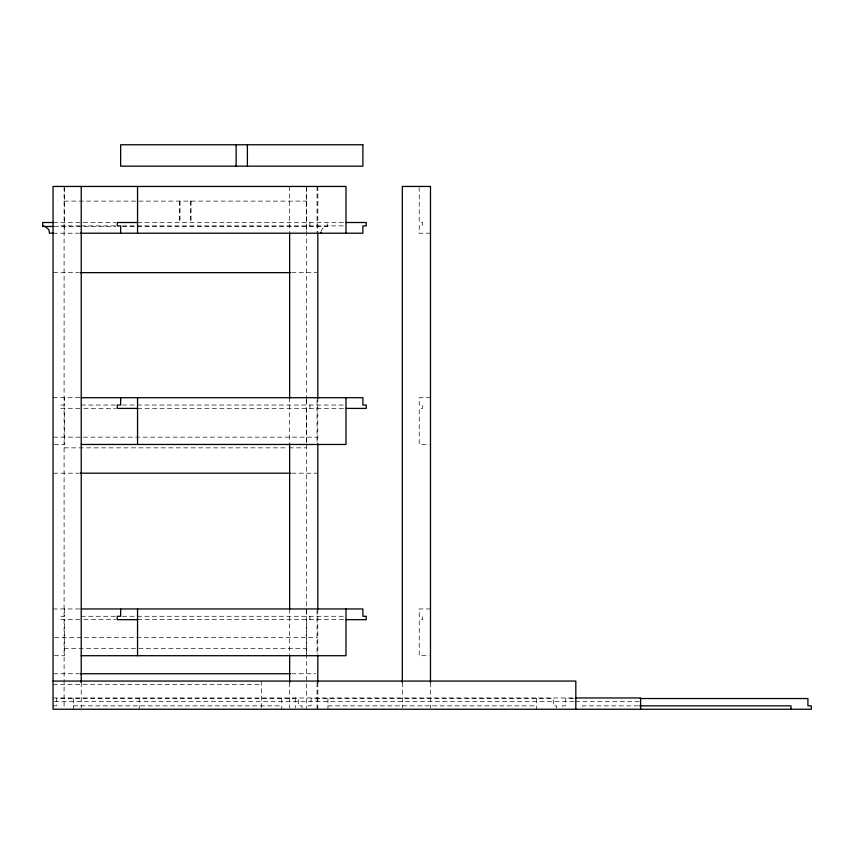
<?xml version="1.0" encoding="UTF-8"?>
<svg xmlns="http://www.w3.org/2000/svg" width="854" height="854" viewBox="0 0 854 854"><rect width="100%" height="100%" fill="white"/><g stroke="black" fill="none" stroke-linecap="round" stroke-linejoin="round"><path stroke-width="0.64" stroke-dasharray="4.27 3.2" d="M321.008 231.37L322.684 228.146L325.011 226.694A11.796 8.337 -90 0 1 327.744 226.449L327.755 222.51M64.103 201.106L306.554 201.106M53.407 222.51L115.728 222.51M137.547 222.51L344.653 222.51M79.913 225.883L60.933 225.883L60.933 222.51M81.215 225.883L115.728 225.883M122.368 225.883L344.653 225.883M54.261 226.395L115.418 226.395M122.624 226.449L327.755 226.449M53.044 233.217L78.749 233.217M430.48 233.217L419.218 233.217L419.218 225.883L422.591 225.883L422.591 222.51L419.218 222.51L419.218 187.741M53.407 272.65L78.749 272.65M291.705 272.65L317.047 272.65M53.044 397.708L79.913 397.708M430.48 397.708L419.218 397.708L419.218 405.031L422.591 405.031L422.591 408.415L419.218 408.415L419.218 444.464L429.231 444.464M81.215 405.031L115.728 405.031M122.368 405.031L345.987 405.031M79.945 408.415L60.933 408.415L60.933 405.031L64.317 405.031L64.317 397.708M83.873 408.415L115.728 408.415M137.547 408.415L345.987 408.415M53.407 437.141L317.047 437.141M54.304 444.464L64.317 444.464L64.317 408.415M64.103 447.848L287.713 447.848M289.036 447.848L306.34 447.848M53.407 473.191L78.749 473.191M291.705 473.191L317.047 473.191M53.044 608.955L79.913 608.955M430.48 608.955L419.218 608.955L419.218 616.278L422.591 616.278L422.591 619.662L419.218 619.662L419.218 655.712L429.231 655.712M81.215 616.278L115.728 616.278M122.368 616.278L345.987 616.278M79.945 619.662L60.933 619.662L60.933 616.278L64.317 616.278L64.317 608.955M83.873 619.662L115.728 619.662M137.547 619.662L345.987 619.662M54.592 637.692L317.047 637.692M64.103 648.389L306.34 648.389M54.304 655.712L64.317 655.712L64.317 619.662M53.407 673.742L78.749 673.742M291.705 673.742L315.852 673.742M53.044 684.449L261.484 684.449M53.044 697.964L573.995 697.964M573.674 698.529L565.69 698.529L565.69 705.852L562.306 705.852L562.306 708.105M54.378 701.347L573.995 701.347M575.329 701.347L639.272 701.347M53.044 705.852L56.428 705.852L56.428 698.529L298.665 698.529L298.665 705.852L302.038 705.852L302.038 708.105M73.327 705.852L281.767 705.852M327.957 705.852L536.387 705.852M638.344 705.852L582.588 705.852L582.588 708.105M556.669 708.105L556.669 705.852L553.296 705.852L553.296 698.529L311.059 698.529L311.059 705.852L307.675 705.852L307.675 708.105M536.387 698.529L536.387 709.236M430.48 682.559L430.48 707.902M402.319 682.559L402.319 707.902M327.957 698.529L327.957 709.236M317.816 186.45L317.816 231.914M317.816 397.708L317.816 443.162M317.816 608.955L317.816 654.559M317.816 682.559L317.816 709.236M317.047 186.45L317.047 233.217M317.047 399.864L317.047 443.578M317.047 610.557L317.047 654.559M317.047 682.559L317.047 709.236M309.927 222.51L309.927 225.883M309.927 405.031L309.927 408.415M309.927 616.278L309.927 619.662M306.554 187.741L306.554 222.51M306.554 225.883L306.554 231.989M306.554 398.925L306.554 405.031M306.554 408.415L306.554 443.173M306.554 610.183L306.554 616.278M306.554 619.662L306.554 654.431M306.34 186.45L306.34 398.53M306.34 399.864L306.34 709.236M295.281 697.964L295.281 707.977M289.645 186.45L289.645 231.989M289.645 397.708L289.645 443.173M289.645 608.955L289.645 654.559M289.645 682.559L289.645 707.902M281.767 698.529L281.767 709.236M261.484 681.065L261.484 707.977M191.061 201.106L191.061 222.51M190.581 201.106L190.581 222.51M179.874 201.106L179.874 222.51M179.799 201.106L179.799 222.51M139.234 697.964L139.234 709.236M81.215 682.559L81.215 707.902M73.327 698.529L73.327 709.236M64.317 187.741L64.317 222.51M64.317 225.883L64.317 233.217M64.103 186.45L64.103 709.236"/><path stroke-width="1.28" d="M53.354 222.51L42.7 222.51L42.7 226.449A11.796 8.337 -90 0 1 45.433 226.694L48.859 229.63L49.457 233.217L53.45 233.217M137.547 222.51L117.265 222.51L117.265 225.883L120.649 225.883L120.649 233.217M345.987 222.51L366.259 222.51L366.259 225.883L362.886 225.883L362.886 233.217L80.073 233.217M42.7 226.449L53.354 226.449M80.073 272.65L290.371 272.65M81.215 397.708L362.886 397.708L362.886 405.031L366.259 405.031L366.259 408.415L345.987 408.415M137.547 408.415L117.265 408.415L117.265 405.031L120.649 405.031L120.649 397.708M81.215 444.464L345.987 444.464L345.987 397.708M80.073 473.191L290.371 473.191M81.215 608.955L362.886 608.955L362.886 616.278L366.259 616.278L366.259 619.662L345.987 619.662M137.547 619.662L117.265 619.662L117.265 616.278L120.649 616.278L120.649 608.955M81.215 655.712L345.987 655.712L345.987 608.955M80.073 673.742L290.371 673.742M53.044 681.065L575.82 681.065L575.82 709.236M575.329 697.964L640.607 697.964L640.607 709.236M640.222 698.529L807.916 698.529L807.916 705.852L811.3 705.852L811.3 709.236L53.044 709.236L53.044 186.45L345.987 186.45L345.987 233.217M639.667 705.852L791.017 705.852L791.017 709.236M320.933 232.288L320.987 233.217M430.48 682.559L430.48 186.45L402.319 186.45L402.319 682.559M317.816 233.131L317.816 398.498M317.816 443.845L317.816 609.212M317.816 655.883L317.816 682.559M289.645 233.131L289.645 398.498M289.645 443.845L289.645 609.212M289.645 655.883L289.645 682.559M247.393 144.764L247.393 166.178M236.131 144.764L236.131 166.178M137.547 186.45L137.547 233.217M137.547 397.708L137.547 444.464M137.547 608.955L137.547 655.712M81.215 186.45L81.215 682.559M362.886 144.764L120.649 144.764L120.649 166.178L362.886 166.178L362.886 144.764"/></g></svg>
